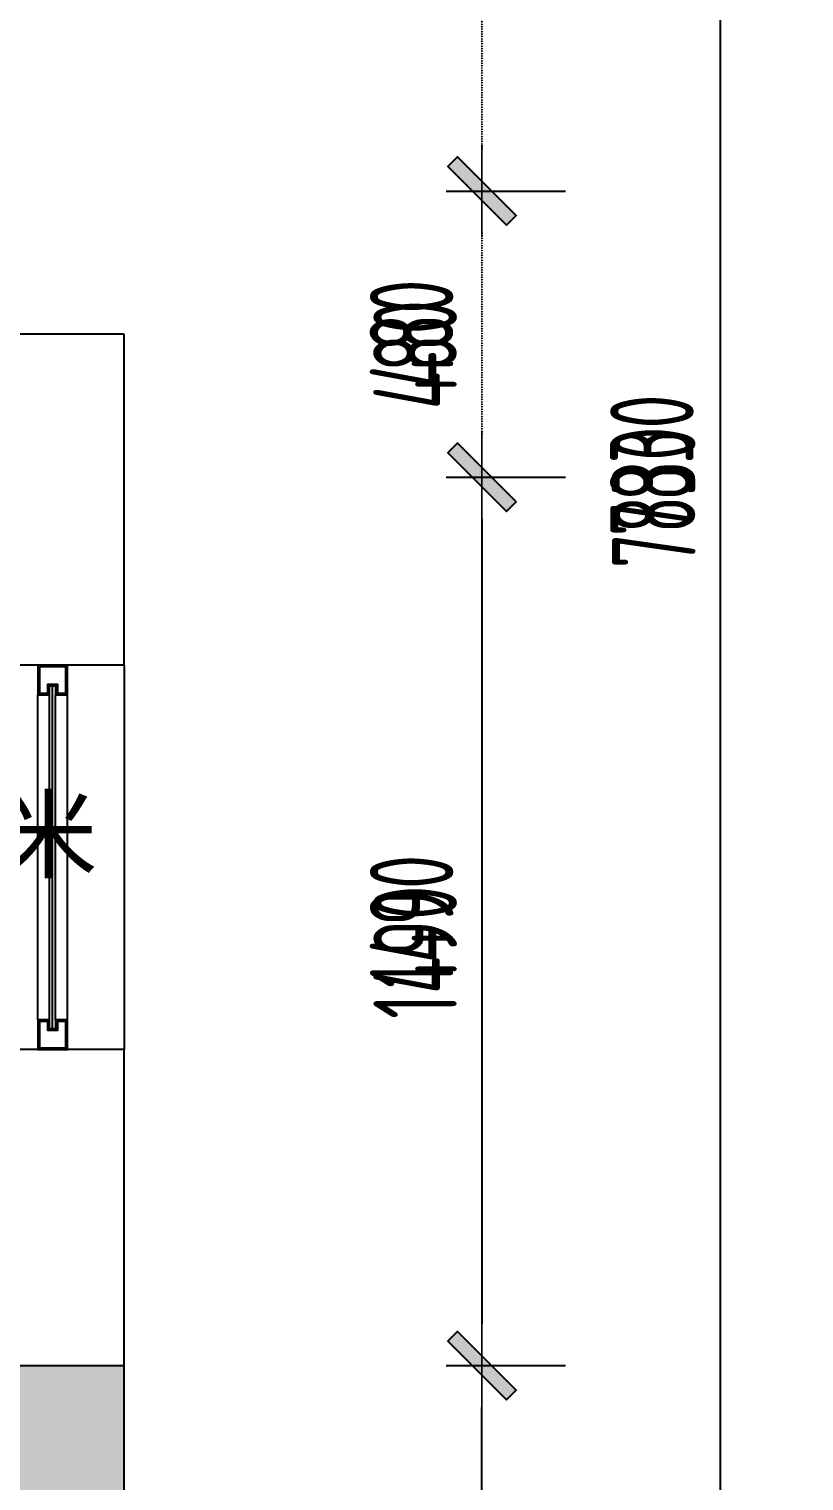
# Model space of a CAD drawing. Header units: millimetres. Extents: x -23568 to 99064, y -162914 to -58422.
# Drawn here: x 28620 to 29919, y -65484 to -63049 of the extents above; entities that cross this region are included whole.
import ezdxf

# ---------------------------------------------------------------- set-up
doc = ezdxf.new("R2010")
doc.units = ezdxf.units.MM
doc.header["$LTSCALE"] = 0.01
doc.linetypes.add('ACAD_ISO03W100', pattern=[30, 12, -18])
for name, color, linetype in [('AREA', 1, 'Continuous'), ('FF-Win【窗】', 60, 'Continuous'), ('RC-FUN【家具参考线】', 250, 'ACAD_ISO03W100'), ('WALL-【原始墙体】', 6, 'Continuous')]:
    doc.layers.add(name, color=color, linetype=linetype)
doc.styles.add('CCD_DIM', font='ARCHS.SHX', dxfattribs={"width": 0.7})
doc.styles.add('黑体', font='simhei.ttf')
doc.linetypes.add('ZIGZAG', pattern='A,0.00254,-5.08,[131,ltypeshp.shx,S=5.08,R=0,X=-5.08,Y=0],-10.16,[131,ltypeshp.shx,S=5.08,R=180,X=5.08,Y=0],-5.08', length=20.32254)
doc.dimstyles.new('鹿白1：70', dxfattribs={"dimscale": 70, "dimtxt": 2, "dimasz": 1, "dimexe": 2, "dimexo": 2, "dimgap": 0.6, "dimtad": 1, "dimdec": 0, "dimrnd": 5, "dimdsep": 46, "dimtxsty": 'CCD_DIM', "dimblk": 'WS-cj', "dimcen": 1, "dimclrd": 44, "dimclre": 44, "dimclrt": 2, "dimadec": 0, "dimazin": 2, "dimtfac": 1, "dimtdec": 0, "dimtix": 1, "dimtmove": 2, "dimatfit": 3, "dimldrblk": 'CCD_Leader_Arrow', "dimfxl": 0, "dimtolj": 1, "dimarcsym": 0})

# ---------------------------------------------------------------- blocks, each defined once
blk = doc.blocks.new('8686')
at = {"layer": 'RC-FUN【家具参考线】'}
h = blk.add_hatch(color=250, dxfattribs=at)
h.dxf.hatch_style = 1
h.paths.add_polyline_path([(138484.7, -331188.4), (132034.7, -331188.4), (132034.7, -333833.4), (132274.7, -333833.4), (132274.7, -331428.4), (138484.7, -331428.4)])
at = {"layer": 'RC-FUN【家具参考线】', "color": 250}
for p, q in [((138484.7, -329458.4), (137729.7, -329458.4)), ((138484.7, -330013.4), (138484.7, -329458.4)), ((138484.7, -330013.4), (138244.7, -330013.4)), ((138339.7, -330013.4), (138339.7, -330063.4)), ((138389.7, -330013.4), (138339.7, -330013.4)), ((138342.7, -330016.4), (138342.7, -330060.4)), ((138386.7, -330016.4), (138342.7, -330016.4)), ((138386.7, -330060.4), (138386.7, -330016.4)), ((138389.7, -330063.4), (138389.7, -330013.4)), ((138484.7, -330013.4), (138484.7, -330658.4)), ((138356.7, -330060.4), (138356.7, -330045.4)), ((138356.7, -330045.4), (138372.7, -330045.4)), ((138359.7, -330063.4), (138359.7, -330048.4)), ((138359.7, -330048.4), (138369.7, -330048.4)), ((138369.7, -330048.4), (138369.7, -330063.4)), ((138372.7, -330045.4), (138372.7, -330060.4)), ((138339.7, -330063.4), (138359.7, -330063.4)), ((138339.7, -330608.4), (138339.7, -330063.4)), ((138342.7, -330060.4), (138356.7, -330060.4)), ((138359.7, -330608.4), (138359.7, -330063.4)), ((138369.7, -330063.4), (138389.7, -330063.4)), ((138369.7, -330608.4), (138369.7, -330063.4)), ((138372.7, -330060.4), (138386.7, -330060.4)), ((138389.7, -330608.4), (138389.7, -330063.4)), ((138359.7, -330608.4), (138339.7, -330608.4)), ((138339.7, -330608.4), (138339.7, -330658.4)), ((138359.7, -330623.4), (138359.7, -330608.4)), ((138389.7, -330608.4), (138369.7, -330608.4)), ((138369.7, -330608.4), (138369.7, -330623.4)), ((138389.7, -330658.4), (138389.7, -330608.4)), ((138356.7, -330611.4), (138342.7, -330611.4)), ((138342.7, -330611.4), (138342.7, -330655.4)), ((138356.7, -330626.4), (138356.7, -330611.4)), ((138372.7, -330626.4), (138356.7, -330626.4)), ((138369.7, -330623.4), (138359.7, -330623.4)), ((138386.7, -330611.4), (138372.7, -330611.4)), ((138372.7, -330611.4), (138372.7, -330626.4)), ((138386.7, -330655.4), (138386.7, -330611.4)), ((138484.7, -330658.4), (138244.7, -330658.4)), ((138339.7, -330658.4), (138389.7, -330658.4)), ((138342.7, -330655.4), (138386.7, -330655.4)), ((138484.7, -331428.4), (138484.7, -330658.4)), ((132034.7, -331188.4), (138484.7, -331188.4))]:
    blk.add_line(p, q, dxfattribs=at)
at = {"layer": 'RC-FUN【家具参考线】', "color": 250, "linetype": 'ZIGZAG'}
blk.add_line((138364.7, -330623.4), (138364.7, -330048.4), dxfattribs=at)
blk = doc.blocks.new('WS-cj')
blk.add_hatch(color=2).paths.add_polyline_path([(0.588, 0.818), (-0.818, -0.588), (-0.588, -0.818), (0.818, 0.588)])
at = {"color": 2, "linetype": 'ByBlock', "lineweight": 0}
for p, q in [((-1.1, 0), (0, 0)), ((0, 0), (1.1, 0))]:
    blk.add_line(p, q, dxfattribs=at)
at = {"color": 2}
blk.add_lwpolyline([(0.588, 0.818), (-0.818, -0.588), (-0.588, -0.818), (0.818, 0.588)], close=True, dxfattribs=at)
blk = doc.blocks.new('*D251')
at = {"layer": 'Defpoints', "color": 0, "transparency": 16777216}
for p in [(29179.3, -61285.6), (29179.3, -63320.6), (29379.3, -63320.6)]:
    blk.add_point(p, dxfattribs=at)
at = {"layer": 'WALL-【原始墙体】', "color": 44, "lineweight": -2, "transparency": 16777216}
for p, q in [((29319.3, -61285.6), (29519.3, -61285.6)), ((29319.3, -63320.6), (29519.3, -63320.6))]:
    blk.add_line(p, q, dxfattribs=at)
at = {"layer": 'WALL-【原始墙体】', "color": 44, "linetype": 'ACAD_ISO03W100', "lineweight": -2, "transparency": 16777216}
blk.add_line((29379.3, -61355.6), (29379.3, -63250.6), dxfattribs=at)
at = {"layer": 'WALL-【原始墙体】', "color": 44, "lineweight": -2, "transparency": 16777216, "xscale": 70, "yscale": 70, "zscale": 70}
for p, rotation in [((29379.3, -61285.6), 90), ((29379.3, -63320.6), 270)]:
    blk.add_blockref('WS-cj', p, dxfattribs=dict(at, rotation=rotation))
at = {"layer": 'WALL-【原始墙体】', "color": 2, "transparency": 16777216, "insert": (29264.4, -62303.1), "char_height": 140, "attachment_point": 5, "rotation": 90, "style": 'CCD_DIM'}
blk.add_mtext('\\A1;2035', dxfattribs=at)
blk = doc.blocks.new('CCD_Leader_Arrow')
at = {"color": 50, "linetype": 'ByBlock'}
blk.add_line((0, 0), (-1, 0), dxfattribs=at)
for points in [[(-0.859, 0.668), (-0.597, 0.852), (-0.24, 0), (0, 0)], [(-0.859, -0.668), (-0.597, -0.852), (-0.24, 0), (0, 0)]]:
    blk.add_solid(points, dxfattribs=at)
blk = doc.blocks.new('*D252')
at = {"layer": 'Defpoints', "color": 0, "transparency": 16777216}
for p in [(29179.3, -63320.6), (29179.3, -63800.6), (29379.3, -63800.6)]:
    blk.add_point(p, dxfattribs=at)
at = {"layer": 'WALL-【原始墙体】', "color": 44, "lineweight": -2, "transparency": 16777216}
for p, q in [((29319.3, -63320.6), (29519.3, -63320.6)), ((29319.3, -63800.6), (29519.3, -63800.6))]:
    blk.add_line(p, q, dxfattribs=at)
at = {"layer": 'WALL-【原始墙体】', "color": 44, "linetype": 'ACAD_ISO03W100', "lineweight": -2, "transparency": 16777216}
blk.add_line((29379.3, -63390.6), (29379.3, -63730.6), dxfattribs=at)
at = {"layer": 'WALL-【原始墙体】', "color": 44, "lineweight": -2, "transparency": 16777216, "xscale": 70, "yscale": 70, "zscale": 70}
for p, rotation in [((29379.3, -63320.6), 90), ((29379.3, -63800.6), 270)]:
    blk.add_blockref('WS-cj', p, dxfattribs=dict(at, rotation=rotation))
at = {"layer": 'WALL-【原始墙体】', "color": 2, "transparency": 16777216, "insert": (29261.4, -63560.6), "char_height": 140, "attachment_point": 5, "rotation": 90, "style": 'CCD_DIM'}
blk.add_mtext('\\A1;480', dxfattribs=at)
blk = doc.blocks.new('*D253')
at = {"layer": 'Defpoints', "color": 0, "transparency": 16777216}
for p in [(29179.3, -63800.6), (29179.3, -65290.6), (29379.3, -65290.6)]:
    blk.add_point(p, dxfattribs=at)
at = {"layer": 'WALL-【原始墙体】', "color": 44, "lineweight": -2, "transparency": 16777216}
for p, q in [((29319.3, -63800.6), (29519.3, -63800.6)), ((29379.3, -63870.6), (29379.3, -65220.6)), ((29319.3, -65290.6), (29519.3, -65290.6))]:
    blk.add_line(p, q, dxfattribs=at)
at = {"layer": 'WALL-【原始墙体】', "color": 44, "lineweight": -2, "transparency": 16777216, "xscale": 70, "yscale": 70, "zscale": 70}
for p, rotation in [((29379.3, -63800.6), 90), ((29379.3, -65290.6), 270)]:
    blk.add_blockref('WS-cj', p, dxfattribs=dict(at, rotation=rotation))
at = {"layer": 'WALL-【原始墙体】', "color": 2, "transparency": 16777216, "insert": (29261.4, -64545.6), "char_height": 140, "attachment_point": 5, "rotation": 90, "style": 'CCD_DIM'}
blk.add_mtext('\\A1;1490', dxfattribs=at)
blk = doc.blocks.new('*D254')
at = {"layer": 'Defpoints', "color": 0, "transparency": 16777216}
for p in [(29179.3, -65290.6), (29379.3, -65290.6), (29179.3, -67695.6)]:
    blk.add_point(p, dxfattribs=at)
at = {"layer": 'WALL-【原始墙体】', "color": 44, "lineweight": -2, "transparency": 16777216}
for p, q in [((29319.3, -65290.6), (29519.3, -65290.6)), ((29379.3, -67625.6), (29379.3, -65360.6)), ((29319.3, -67695.6), (29519.3, -67695.6))]:
    blk.add_line(p, q, dxfattribs=at)
at = {"layer": 'WALL-【原始墙体】', "color": 44, "lineweight": -2, "transparency": 16777216, "xscale": 70, "yscale": 70, "zscale": 70}
for p, rotation in [((29379.3, -65290.6), 90), ((29379.3, -67695.6), 270)]:
    blk.add_blockref('WS-cj', p, dxfattribs=dict(at, rotation=rotation))
at = {"layer": 'WALL-【原始墙体】', "color": 2, "transparency": 16777216, "insert": (29261.4, -66493.1), "char_height": 140, "attachment_point": 5, "rotation": 90, "style": 'CCD_DIM'}
blk.add_mtext('\\A1;2405', dxfattribs=at)
blk = doc.blocks.new('*D268')
at = {"layer": 'Defpoints', "color": 0, "transparency": 16777216}
for p in [(29179.3, -59865.6), (29779.3, -59865.6), (29179.3, -67695.6)]:
    blk.add_point(p, dxfattribs=at)
at = {"layer": 'WALL-【原始墙体】', "color": 44, "lineweight": -2, "transparency": 16777216}
for p, q in [((29429.3, -59865.6), (29919.3, -59865.6)), ((29779.3, -67625.6), (29779.3, -59935.6)), ((29429.3, -67695.6), (29919.3, -67695.6))]:
    blk.add_line(p, q, dxfattribs=at)
at = {"layer": 'WALL-【原始墙体】', "color": 44, "lineweight": -2, "transparency": 16777216, "xscale": 70, "yscale": 70, "zscale": 70}
for p, rotation in [((29779.3, -59865.6), 90), ((29779.3, -67695.6), 270)]:
    blk.add_blockref('WS-cj', p, dxfattribs=dict(at, rotation=rotation))
at = {"layer": 'WALL-【原始墙体】', "color": 2, "transparency": 16777216, "insert": (29664.4, -63780.6), "char_height": 140, "attachment_point": 5, "rotation": 90, "style": 'CCD_DIM'}
blk.add_mtext('\\A1;7830', dxfattribs=at)
blk = doc.blocks.new('*U171')
at = {"color": 250, "linetype": 'ZIGZAG'}
blk.add_line((25, 414.8), (25, -160.2), dxfattribs=at)
at = {"layer": 'FF-Win【窗】', "color": 136}
for p, q in [((0, 399.8), (0, -145.2)), ((50, 399.8), (50, -145.2))]:
    blk.add_line(p, q, dxfattribs=at)
at = {"layer": 'FF-Win【窗】'}
for p, q in [((20, 399.8), (20, -145.2)), ((30, 399.8), (30, -145.2))]:
    blk.add_line(p, q, dxfattribs=at)
for points in [[(0, 449.8), (0, 399.8), (20, 399.8), (20, 414.8), (30, 414.8), (30, 399.8), (50, 399.8), (50, 449.8)], [(50, -195.2), (50, -145.2), (30, -145.2), (30, -160.2), (20, -160.2), (20, -145.2), (0, -145.2), (0, -195.2)]]:
    blk.add_lwpolyline(points, close=True, dxfattribs=at)
at = {"layer": 'FF-Win【窗】', "color": 136}
for points in [[(3, 446.8), (3, 402.8), (17, 402.8), (17, 417.8), (33, 417.8), (33, 402.8), (47, 402.8), (47, 446.8)], [(47, -192.2), (47, -148.2), (33, -148.2), (33, -163.2), (17, -163.2), (17, -148.2), (3, -148.2), (3, -192.2)]]:
    blk.add_lwpolyline(points, close=True, dxfattribs=at)
blk = doc.blocks.new('FFF')
at = {"layer": 'RC-FUN【家具参考线】'}
for points in [[(139142, -336990.4), (139043.6, -336892), (139027.5, -336908.1), (139125.9, -337006.5)], [(139027.5, -336908.1), (139125.9, -337006.5), (139142, -336990.4), (139043.6, -336892)], [(139142, -337470.4), (139043.6, -337372), (139027.5, -337388.1), (139125.9, -337486.5)], [(139027.5, -337388.1), (139125.9, -337486.5), (139142, -337470.4), (139043.6, -337372)], [(139142, -338960.4), (139043.6, -338862), (139027.5, -338878.1), (139125.9, -338976.5)], [(139027.5, -338878.1), (139125.9, -338976.5), (139142, -338960.4), (139043.6, -338862)]]:
    blk.add_hatch(color=250, dxfattribs=at).paths.add_polyline_path(points)
at = {"layer": 'RC-FUN【家具参考线】', "color": 250}
for p, q in [((139484.7, -341254.3), (139484.7, -333564.3)), ((139024.7, -336949.3), (139224.7, -336949.3)), ((139024.7, -336949.3), (139224.7, -336949.3)), ((139024.7, -337429.3), (139224.7, -337429.3)), ((139024.7, -337429.3), (139224.7, -337429.3)), ((139084.7, -337499.3), (139084.7, -338849.3)), ((139024.7, -338919.3), (139224.7, -338919.3)), ((139024.7, -338919.3), (139224.7, -338919.3)), ((139084.7, -341254.3), (139084.7, -338989.3))]:
    blk.add_line(p, q, dxfattribs=at)
at = {"layer": 'RC-FUN【家具参考线】', "color": 250, "linetype": 'ACAD_ISO03W100'}
for p, q in [((139084.7, -334984.3), (139084.7, -336879.3)), ((139084.7, -337019.3), (139084.7, -337359.3))]:
    blk.add_line(p, q, dxfattribs=at)
at = {"layer": 'RC-FUN【家具参考线】', "color": 250, "linetype": 'ByBlock', "lineweight": 0}
for p, q in [((139084.7, -336872.3), (139084.7, -336949.3)), ((139084.7, -336949.3), (139084.7, -336872.3)), ((139084.7, -336949.3), (139084.7, -337026.3)), ((139084.7, -337026.3), (139084.7, -336949.3)), ((139084.7, -337352.3), (139084.7, -337429.3)), ((139084.7, -337429.3), (139084.7, -337352.3)), ((139084.7, -337429.3), (139084.7, -337506.3)), ((139084.7, -337506.3), (139084.7, -337429.3)), ((139084.7, -338842.3), (139084.7, -338919.3)), ((139084.7, -338919.3), (139084.7, -338842.3)), ((139084.7, -338919.3), (139084.7, -338996.3)), ((139084.7, -338996.3), (139084.7, -338919.3))]:
    blk.add_line(p, q, dxfattribs=at)
at = {"layer": 'RC-FUN【家具参考线】', "color": 250}
for points in [[(139142, -336990.4), (139043.6, -336892), (139027.5, -336908.1), (139125.9, -337006.5)], [(139027.5, -336908.1), (139125.9, -337006.5), (139142, -336990.4), (139043.6, -336892)], [(139142, -337470.4), (139043.6, -337372), (139027.5, -337388.1), (139125.9, -337486.5)], [(139027.5, -337388.1), (139125.9, -337486.5), (139142, -337470.4), (139043.6, -337372)], [(139142, -338960.4), (139043.6, -338862), (139027.5, -338878.1), (139125.9, -338976.5)], [(139027.5, -338878.1), (139125.9, -338976.5), (139142, -338960.4), (139043.6, -338862)]]:
    blk.add_lwpolyline(points, close=True, dxfattribs=at)
at = {"layer": 'RC-FUN【家具参考线】', "color": 250, "style": 'CCD_DIM', "width": 0.7}
for s, p in [('480', (139042.7, -337315.3)), ('7830', (139442.7, -337581.9)), ('1490', (139042.7, -338337.6))]:
    blk.add_text(s, height=140, rotation=90, dxfattribs=at).set_placement(p)

msp = doc.modelspace()

# ---------------------------------------------------------------- hatches: boundary and pattern name
at = {"layer": 'WALL-【原始墙体】'}
h = msp.add_hatch(color=8, dxfattribs=at)
h.dxf.hatch_style = 1
h.paths.add_polyline_path([(28779.3, -65290.6), (22329.3, -65290.6), (22329.3, -67935.6), (22569.3, -67935.6), (22569.3, -65530.6), (28779.3, -65530.6)])

# ---------------------------------------------------------------- linework, layer by layer
for p, q in [((28779.3, -63560.6), (28024.3, -63560.6)), ((28779.3, -64115.6), (28779.3, -63560.6)), ((28779.3, -64115.6), (28539.3, -64115.6)), ((28779.3, -64760.6), (28539.3, -64760.6)), ((28779.3, -65530.6), (28779.3, -64760.6)), ((22329.3, -65290.6), (28779.3, -65290.6))]:
    msp.add_line(p, q, dxfattribs=at)
at = {"layer": 'WALL-【原始墙体】', "color": 8}
msp.add_line((28779.3, -64115.6), (28779.3, -64760.6), dxfattribs=at)

# ---------------------------------------------------------------- block references
for name, p in [('FFF', (-109705.4, 273628.7)), ('8686', (-109705.4, 265897.8))]:
    msp.add_blockref(name, p)
at = {"layer": 'WALL-【原始墙体】', "color": 8, "rotation": 180}
msp.add_blockref('*U171', (28684.3, -64310.8), dxfattribs=at)

# ---------------------------------------------------------------- texts
at = {"layer": 'AREA', "ltscale": 20, "insert": (27671.8, -64340.3), "char_height": 120, "attachment_point": 1, "style": '黑体'}
msp.add_mtext('面积=1.42平米^J周长=4.88米', dxfattribs=at)

# ---------------------------------------------------------------- dimensions: what is measured, and where the dimension line sits
at = {"layer": 'WALL-【原始墙体】'}
for base, p1, p2, picture, middle in [((29779.3, -59865.6), (29179.3, -67695.6), (29179.3, -59865.6), '*D268', (29664.4, -63780.6)), ((29379.3, -65290.6), (29179.3, -63800.6), (29179.3, -65290.6), '*D253', (29261.4, -64545.6)), ((29379.3, -65290.6), (29179.3, -67695.6), (29179.3, -65290.6), '*D254', (29261.4, -66493.1))]:
    dim = msp.add_linear_dim(base=base, p1=p1, p2=p2, angle=90, dimstyle='鹿白1：70', dxfattribs=at)
    dim.commit()
    dim.dimension.update_dxf_attribs({"geometry": picture, "text_midpoint": middle})
for base, p1, p2, picture, middle in [((29379.3, -63320.6), (29179.3, -61285.6), (29179.3, -63320.6), '*D251', (29264.4, -62303.1)), ((29379.3, -63800.6), (29179.3, -63320.6), (29179.3, -63800.6), '*D252', (29261.4, -63560.6))]:
    dim = msp.add_linear_dim(base=base, p1=p1, p2=p2, angle=90, dimstyle='鹿白1：70', override={"dimfxl": 6, "dimarcsym": 1}, dxfattribs=at)
    dim.commit()
    dim.dimension.update_dxf_attribs({"geometry": picture, "text_midpoint": middle})

doc.saveas('drawing.dxf')
